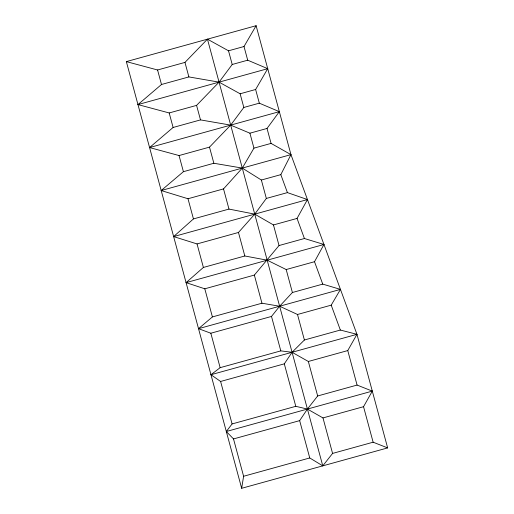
<?xml version="1.0" encoding="UTF-8"?>
<svg xmlns="http://www.w3.org/2000/svg" width="514" height="514" viewBox="0 0 514 514"><rect width="100%" height="100%" fill="white"/><g stroke="black" fill="none" stroke-linecap="round" stroke-linejoin="round"><path stroke-width="0.77" d="M241.664 488.3L126.348 61.609L256.113 25.7L290.956 154.63L356.96 334.325L387.652 447.906L241.664 488.3L243.604 476.266L233.51 438.93L226.314 431.509L232.084 423.941L295.788 406.317L307.423 409.067L322.985 417.927L363.539 406.702L372.303 391.115L357.082 385.07L317.665 395.973L307.423 409.067L299.656 420.632L233.51 438.93M273.467 224.946L297.047 218.424L307.456 199.554L287.422 192.609L280.824 174.644L290.956 154.63L271.064 143.4L253.948 148.135L242.293 168.091L223.526 188.908L187.995 198.745L161.19 190.533L183.414 171.682L213.856 163.259L242.293 168.091L261.369 180.028L266.342 198.443L254.738 214.139L238.464 232.469L197.042 243.932L173.636 236.581L193.444 218.919L228.981 209.082L254.738 214.139L273.467 224.946L279.031 245.544L254.353 275.086L204.797 288.797L186.081 282.629L203.396 267.447L244.818 255.985L267.184 260.187L286.189 269.542L314.51 261.71L323.961 244.478L304.423 238.515L279.031 245.544M347.76 350.574L356.96 334.325L340.352 330.046L304.397 339.998L292.074 352.276L284.306 363.841L220.602 381.465L210.971 374.719L220.146 367.664L280.805 350.882L292.074 352.276L308.342 361.477L347.76 350.574L357.082 385.07M126.348 61.609L157.573 69.981L184.963 62.406L207.45 39.167L228.518 50.802L244.009 46.517L256.113 25.7M255.625 89.494L267.73 68.677L247.703 60.196L232.212 64.481L219.067 82.144L196.579 105.383L169.183 112.958L137.958 104.58L161.492 84.495L188.882 76.92L219.067 82.144L240.134 93.779L255.625 89.494L259.319 103.173L279.346 111.654L267.029 128.455L249.913 133.19L230.683 125.12L200.499 119.897L173.109 127.472L149.574 147.557L179.052 155.549L209.5 147.126L230.683 125.12L243.829 107.458L259.319 103.173M331.209 305.155L340.461 289.401L322.741 284.12L292.402 292.511L279.629 306.235L271.495 316.438L210.836 333.226L198.526 328.671L212.404 316.926L261.954 303.215L279.629 306.235L297.503 314.484L331.209 305.155L340.352 330.046M299.656 420.632L309.749 457.961L322.773 465.857L332.577 453.419L373.132 442.201L387.652 447.906M137.958 104.58L267.73 68.677M149.574 147.557L279.346 111.654M161.19 190.533L290.956 154.63M261.369 180.028L280.824 174.644M266.342 198.443L287.422 192.609M173.636 236.581L307.456 199.554M186.081 282.629L323.961 244.478M198.526 328.671L340.461 289.401M210.971 374.719L356.96 334.325M226.314 431.509L372.303 391.115M243.604 476.266L309.749 457.961M314.51 261.71L322.741 284.12M297.047 218.424L304.423 238.515M363.539 406.702L373.132 442.201M267.029 128.455L271.064 143.4M244.009 46.517L247.703 60.196M228.518 50.802L232.212 64.481M240.134 93.779L243.829 107.458M249.913 133.19L253.948 148.135M286.189 269.542L292.402 292.511M297.503 314.484L304.397 339.998M308.342 361.477L317.665 395.973M322.985 417.927L332.577 453.419M207.45 39.167L322.773 465.857M271.495 316.438L280.805 350.882M284.306 363.841L295.788 406.317M254.353 275.086L261.954 303.215M238.464 232.469L244.818 255.985M223.526 188.908L228.981 209.082M209.5 147.126L213.856 163.259M184.963 62.406L188.882 76.92M196.579 105.383L200.499 119.897M157.573 69.981L161.492 84.495M169.183 112.958L173.109 127.472M179.052 155.549L183.414 171.682M187.995 198.745L193.444 218.919M197.042 243.932L203.396 267.447M204.797 288.797L212.404 316.926M210.836 333.226L220.146 367.664M220.602 381.465L232.084 423.941"/></g></svg>
